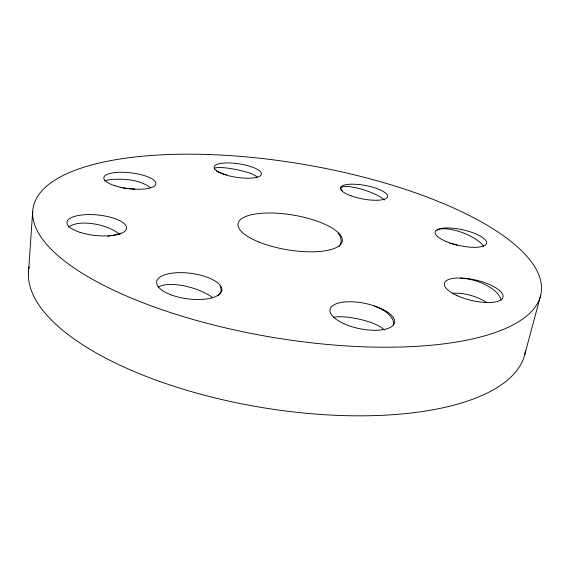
<?xml version="1.0" encoding="UTF-8"?>
<svg xmlns="http://www.w3.org/2000/svg" width="570" height="570" viewBox="0 0 570 570"><rect width="100%" height="100%" fill="white"/><g stroke="black" fill="none" stroke-linecap="round" stroke-linejoin="round"><path stroke-width="0.85" d="M28.5 272.289L32.697 211.299M524.835 354.248L540.688 295.331A257.569 87.865 9.5 0 0 178.26 154.263A257.569 87.865 9.5 0 0 142.315 302.499A257.569 87.865 9.5 0 0 540.688 295.331M339.2 246.603C342.207 242.564 341.622 236.643 337.917 233.244M525.59 350.336A251.684 98.867 9.5 0 1 265.235 408.063A251.684 98.867 9.5 0 1 28.635 270.693M28.956 268.32A251.684 98.867 9.5 0 1 29.248 266.76M158.196 287.38A32.326 11.699 15.8 0 1 183.12 285.677A32.326 11.699 15.8 0 1 212.646 297.633M220.063 286.19A32.454 13.88 -1.4 0 1 218.118 295.573M384.401 329.937A32.283 17.136 8.6 0 0 370.928 322.485A32.404 8.921 14.2 0 0 333.642 317.305M374.276 306.154A32.497 16.794 8.5 0 1 393.528 325.107M486.509 302.413A29.533 13.865 18.4 0 0 456.976 293.215A29.633 7.146 8.9 0 0 452.53 293.286M460.51 278.267A29.704 13.58 18.2 0 1 501.051 299.955M437.005 230.294A25.949 8.799 20.8 0 1 461.037 232.118A25.949 8.799 20.8 0 1 483.609 246.489M449.766 243.191A25.821 9.049 21 0 1 457.133 245.214M342.506 191.036A23.648 5.394 18.2 0 1 354.611 187.487A23.648 5.394 18.2 0 1 383.952 199.479A23.619 8.286 2.6 0 1 384.479 199.992M226.368 174.912A23.627 3.862 12.3 0 1 216.465 171.014M214.341 169.126A23.627 3.862 12.3 0 1 224.822 167.801A23.627 3.862 12.3 0 1 248 172.503A23.555 9.776 4.4 0 1 257.676 177.512M134.734 188.998A25.871 4.467 4.8 0 1 123.27 188.007M121.681 187.794A25.871 4.467 4.8 0 1 120.12 187.573M104.737 180.947A25.871 4.467 4.8 0 1 124.745 179.379A25.821 11.407 8.6 0 1 150.409 187.779M119.978 234.676A29.505 12.519 13 0 0 72.953 224.78A29.554 7.973 -1.3 0 0 68.621 227.031M120.762 233.151A29.554 7.973 -1.3 0 1 111.129 235.724M109.454 236.001A29.554 7.973 -1.3 0 1 107.73 236.244M343.76 323.632A32.925 12.925 11.5 0 0 394.561 322.677A32.925 12.925 11.5 0 0 348.626 301.779A32.925 12.925 11.5 0 0 343.76 323.632M170.601 294.683A32.868 12.868 7.4 0 0 221.723 290.714A32.868 12.868 7.4 0 0 175.261 272.831A32.868 12.868 7.4 0 0 170.601 294.683M80.071 232.361A29.968 10.31 5.7 0 0 126.54 228.613A29.968 10.31 5.7 0 0 83.726 214.79A29.968 10.31 5.7 0 0 80.071 232.361M115.154 185.827A26.213 7.987 6.7 0 0 155.845 184.138A26.213 7.987 6.7 0 0 118.631 172.318A26.213 7.987 6.7 0 0 115.154 185.827M224.388 174.448A23.919 6.854 8.5 0 0 261.416 174.384A23.919 6.854 8.5 0 0 227.637 162.942A23.919 6.854 8.5 0 0 224.388 174.448M456.876 295.531A30.103 10.41 13.3 0 0 502.989 297.212A30.103 10.41 13.3 0 0 461.244 278.032A30.103 10.41 13.3 0 0 456.876 295.531M446.467 241.609A26.327 8.051 12.4 0 0 486.573 243.29A26.327 8.051 12.4 0 0 449.538 228.007A26.327 8.051 12.4 0 0 446.467 241.609M350.999 195.838A23.961 6.876 10.5 0 0 387.579 196.671A23.961 6.876 10.5 0 0 353.521 184.195A23.961 6.876 10.5 0 0 350.999 195.838M259.35 242.221A52.818 17.592 9.5 0 0 342.021 242.029A52.818 17.592 9.5 0 0 269.083 212.995A52.818 17.592 9.5 0 0 259.35 242.221"/></g></svg>
